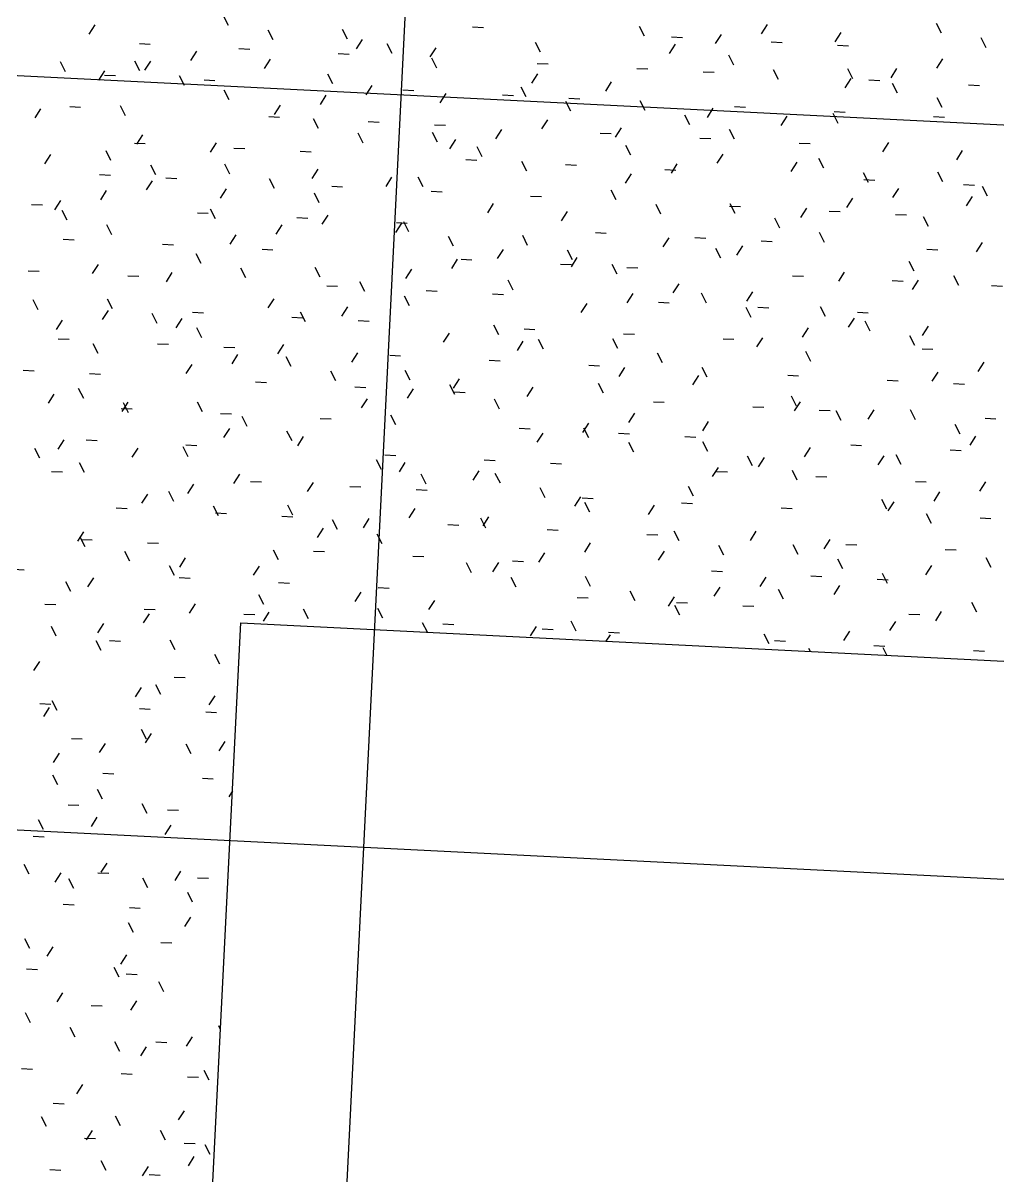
# Model space of a CAD drawing. Extents: x 549999 to 550212, y 1838161 to 1838467.
# Drawn here: x 550117.52 to 550120.205, y 1838351.249 to 1838354.423 of the extents above; entities that cross this region are included whole.
import ezdxf

# ---------------------------------------------------------------- set-up
doc = ezdxf.new("R2010")
doc.units = 0
for name, color, linetype in [('Level 15', 7, 'Continuous'), ('Level 18', 7, 'Continuous'), ('Level 36', 7, 'Continuous'), ('Level 8', 7, 'Continuous')]:
    doc.layers.add(name, color=color, linetype=linetype)

msp = doc.modelspace()

# ---------------------------------------------------------------- linework, layer by layer
at = {"layer": 'Level 15'}
for p, q in [((550117.7174, 1838354.4175), (550117.701, 1838354.3921)), ((550118.0857, 1838354.4159), (550118.0719, 1838354.4427)), ((550119.5689, 1838354.4189), (550119.5525, 1838354.3935)), ((550120.0489, 1838354.3946), (550120.0351, 1838354.4215)), ((550118.2088, 1838354.3762), (550118.195, 1838354.4031)), ((550118.4132, 1838354.3783), (550118.3994, 1838354.4051)), ((550118.7581, 1838354.4121), (550118.7882, 1838354.4106)), ((550119.231, 1838354.3864), (550119.2173, 1838354.4133)), ((550119.3061, 1838354.3847), (550119.3362, 1838354.3832)), ((550119.4425, 1838354.3917), (550119.4261, 1838354.3663)), ((550119.7721, 1838354.3964), (550119.7557, 1838354.3711)), ((550117.8403, 1838354.3664), (550117.8704, 1838354.3649)), ((550118.1143, 1838354.3527), (550118.1444, 1838354.3512)), ((550118.4535, 1838354.3774), (550118.4371, 1838354.352)), ((550118.5363, 1838354.3386), (550118.5225, 1838354.3655)), ((550118.6567, 1838354.3549), (550118.6403, 1838354.3296)), ((550118.9452, 1838354.3427), (550118.9314, 1838354.3695)), ((550119.316, 1838354.3645), (550119.2997, 1838354.3391)), ((550119.58, 1838354.371), (550119.6102, 1838354.3695)), ((550119.7627, 1838354.3619), (550119.7928, 1838354.3604)), ((550120.1719, 1838354.355), (550120.1582, 1838354.3818)), ((550117.9974, 1838354.3454), (550117.981, 1838354.3201)), ((550118.2006, 1838354.323), (550118.1843, 1838354.2976)), ((550118.3882, 1838354.339), (550118.4184, 1838354.3375)), ((550118.6594, 1838354.2989), (550118.6456, 1838354.3258)), ((550119.4772, 1838354.3071), (550119.4634, 1838354.334)), ((550120.0522, 1838354.3244), (550120.0358, 1838354.299)), ((550117.6371, 1838354.2887), (550117.6233, 1838354.3156)), ((550117.7446, 1838354.291), (550117.7282, 1838354.2657)), ((550117.8416, 1838354.2908), (550117.8278, 1838354.3176)), ((550117.871, 1838354.3182), (550117.8546, 1838354.2929)), ((550118.9362, 1838354.3116), (550118.9663, 1838354.3101)), ((550119.2102, 1838354.2979), (550119.2403, 1838354.2964)), ((550119.3928, 1838354.2888), (550119.423, 1838354.2873)), ((550119.6003, 1838354.2675), (550119.5865, 1838354.2943)), ((550119.8047, 1838354.2695), (550119.791, 1838354.2964)), ((550119.9257, 1838354.2972), (550119.9094, 1838354.2719)), ((550117.7444, 1838354.2797), (550117.7745, 1838354.2782)), ((550117.9646, 1838354.2511), (550117.9509, 1838354.2779)), ((550118.0184, 1838354.266), (550118.0485, 1838354.2645)), ((550118.3735, 1838354.2552), (550118.3598, 1838354.282)), ((550118.9368, 1838354.2829), (550118.9204, 1838354.2576)), ((550119.14, 1838354.2605), (550119.1236, 1838354.2351)), ((550119.7993, 1838354.27), (550119.7829, 1838354.2447)), ((550119.8495, 1838354.266), (550119.8796, 1838354.2645)), ((550119.9278, 1838354.2298), (550119.9141, 1838354.2567)), ((550118.0877, 1838354.2114), (550118.074, 1838354.2383)), ((550118.4807, 1838354.2509), (550118.4643, 1838354.2256)), ((550118.5663, 1838354.2386), (550118.5965, 1838354.2371)), ((550118.6839, 1838354.2285), (550118.6675, 1838354.2032)), ((550118.8403, 1838354.2249), (550118.8704, 1838354.2234)), ((550118.9055, 1838354.2196), (550118.8918, 1838354.2465)), ((550120.1234, 1838354.2523), (550120.1536, 1838354.2508)), ((550117.6485, 1838354.1929), (550117.6786, 1838354.1914)), ((550117.8019, 1838354.1677), (550117.7881, 1838354.1945)), ((550118.2278, 1838354.1966), (550118.2115, 1838354.1712)), ((550118.3543, 1838354.2238), (550118.3379, 1838354.1984)), ((550119.0286, 1838354.1799), (550119.0149, 1838354.2068)), ((550119.023, 1838354.2157), (550119.0531, 1838354.2142)), ((550119.2331, 1838354.182), (550119.2193, 1838354.2088)), ((550119.4796, 1838354.1929), (550119.5097, 1838354.1914)), ((550120.0509, 1838354.1902), (550120.0371, 1838354.217)), ((550117.5685, 1838354.187), (550117.5521, 1838354.1617)), ((550118.1965, 1838354.1655), (550118.2266, 1838354.164)), ((550119.3562, 1838354.1423), (550119.3424, 1838354.1692)), ((550119.42, 1838354.1884), (550119.4037, 1838354.1631)), ((550119.6233, 1838354.166), (550119.6069, 1838354.1407)), ((550119.7651, 1838354.1464), (550119.7513, 1838354.1733)), ((550119.7536, 1838354.1792), (550119.7837, 1838354.1777)), ((550120.0275, 1838354.1655), (550120.0577, 1838354.164)), ((550118.3339, 1838354.1321), (550118.3201, 1838354.159)), ((550118.4704, 1838354.1518), (550118.5006, 1838354.1503)), ((550118.6531, 1838354.1427), (550118.6832, 1838354.1412)), ((550118.8375, 1838354.1293), (550118.8212, 1838354.1039)), ((550118.964, 1838354.1565), (550118.9476, 1838354.1311)), ((550119.1672, 1838354.1341), (550119.1508, 1838354.1087)), ((550119.4792, 1838354.1027), (550119.4655, 1838354.1295)), ((550117.8486, 1838354.115), (550117.8322, 1838354.0896)), ((550118.457, 1838354.0924), (550118.4432, 1838354.1193)), ((550118.6614, 1838354.0945), (550118.6477, 1838354.1213)), ((550118.7111, 1838354.1021), (550118.6947, 1838354.0767)), ((550119.1097, 1838354.1198), (550119.1399, 1838354.1183)), ((550119.3837, 1838354.1061), (550119.4138, 1838354.1046)), ((550117.7622, 1838354.0446), (550117.7485, 1838354.0714)), ((550117.8266, 1838354.0924), (550117.8567, 1838354.0909)), ((550118.0518, 1838354.0926), (550118.0354, 1838354.0672)), ((550118.1006, 1838354.0787), (550118.1307, 1838354.0772)), ((550118.2832, 1838354.0696), (550118.3134, 1838354.0681)), ((550118.7845, 1838354.0548), (550118.7707, 1838354.0817)), ((550119.1934, 1838354.0589), (550119.1797, 1838354.0858)), ((550119.6577, 1838354.0925), (550119.6878, 1838354.0909)), ((550119.9033, 1838354.094), (550119.8869, 1838354.0686)), ((550120.1065, 1838354.0715), (550120.0902, 1838354.0462)), ((550117.5957, 1838354.0606), (550117.5793, 1838354.0353)), ((550118.0898, 1838354.007), (550118.076, 1838354.0338)), ((550118.7398, 1838354.0468), (550118.77, 1838354.0453)), ((550118.9076, 1838354.0152), (550118.8938, 1838354.042)), ((550119.3208, 1838354.0348), (550119.3044, 1838354.0095)), ((550119.4472, 1838354.062), (550119.4308, 1838354.0367)), ((550119.6505, 1838354.0396), (550119.6341, 1838354.0142)), ((550119.7254, 1838354.0233), (550119.7116, 1838354.0502)), ((550117.7307, 1838354.0057), (550117.7608, 1838354.0042)), ((550117.8853, 1838354.0049), (550117.8715, 1838354.0318)), ((550118.3318, 1838354.0205), (550118.3155, 1838353.9952)), ((550119.0138, 1838354.0331), (550119.044, 1838354.0316)), ((550119.1944, 1838354.0076), (550119.178, 1838353.9823)), ((550119.2878, 1838354.0194), (550119.3179, 1838354.0179)), ((550119.8485, 1838353.9837), (550119.8347, 1838354.0105)), ((550120.0529, 1838353.9857), (550120.0392, 1838354.0126)), ((550117.8757, 1838353.9886), (550117.8594, 1838353.9632)), ((550117.9134, 1838353.9965), (550117.9435, 1838353.995)), ((550118.2128, 1838353.9673), (550118.1991, 1838353.9942)), ((550118.37, 1838353.9737), (550118.4001, 1838353.9722)), ((550118.5351, 1838353.9981), (550118.5187, 1838353.9728)), ((550118.6218, 1838353.9714), (550118.608, 1838353.9983)), ((550119.8358, 1838353.992), (550119.8659, 1838353.9905)), ((550120.1097, 1838353.9783), (550120.1399, 1838353.9768)), ((550120.176, 1838353.946), (550120.1623, 1838353.9729)), ((550117.7493, 1838353.9614), (550117.7329, 1838353.936)), ((550118.079, 1838353.9661), (550118.0626, 1838353.9408)), ((550118.3359, 1838353.9276), (550118.3222, 1838353.9545)), ((550118.644, 1838353.96), (550118.6741, 1838353.9585)), ((550118.9179, 1838353.9463), (550118.9481, 1838353.9448)), ((550119.1538, 1838353.9358), (550119.14, 1838353.9627)), ((550119.8041, 1838353.9403), (550119.7877, 1838353.915)), ((550119.9305, 1838353.9675), (550119.9141, 1838353.9422)), ((550120.1337, 1838353.9451), (550120.1174, 1838353.9198)), ((550117.5435, 1838353.9235), (550117.5736, 1838353.922)), ((550117.6229, 1838353.9342), (550117.6065, 1838353.9088)), ((550117.6412, 1838353.8798), (550117.6274, 1838353.9067)), ((550118.0501, 1838353.8839), (550118.0363, 1838353.9107)), ((550118.8151, 1838353.9261), (550118.7987, 1838353.9007)), ((550119.2768, 1838353.8962), (550119.2631, 1838353.923)), ((550119.4659, 1838353.9189), (550119.496, 1838353.9174)), ((550119.4813, 1838353.8982), (550119.4675, 1838353.9251)), ((550119.6776, 1838353.9132), (550119.6613, 1838353.8878)), ((550118.0001, 1838353.9007), (550118.0302, 1838353.8991)), ((550118.2741, 1838353.887), (550118.3042, 1838353.8855)), ((550118.359, 1838353.8941), (550118.3426, 1838353.8688)), ((550118.5821, 1838353.8483), (550118.5683, 1838353.8752)), ((550119.0183, 1838353.9036), (550119.002, 1838353.8783)), ((550119.6044, 1838353.8585), (550119.5906, 1838353.8854)), ((550119.7399, 1838353.9052), (550119.77, 1838353.9037)), ((550119.9225, 1838353.8961), (550119.9527, 1838353.8946)), ((550120.0133, 1838353.8626), (550119.9995, 1838353.8895)), ((550117.7643, 1838353.8401), (550117.7505, 1838353.867)), ((550118.2326, 1838353.8669), (550118.2162, 1838353.8416)), ((550118.5623, 1838353.8717), (550118.5459, 1838353.8463)), ((550118.5481, 1838353.8733), (550118.5782, 1838353.8718)), ((550119.096, 1838353.8459), (550119.1262, 1838353.8444)), ((550119.7275, 1838353.8189), (550119.7137, 1838353.8457)), ((550117.6302, 1838353.8276), (550117.6604, 1838353.8261)), ((550117.9042, 1838353.8139), (550117.9344, 1838353.8124)), ((550118.1062, 1838353.8397), (550118.0898, 1838353.8144)), ((550118.7052, 1838353.8087), (550118.6914, 1838353.8355)), ((550118.9096, 1838353.8107), (550118.8959, 1838353.8376)), ((550119.2984, 1838353.8316), (550119.282, 1838353.8062)), ((550119.37, 1838353.8322), (550119.4001, 1838353.8307)), ((550119.5527, 1838353.823), (550119.5828, 1838353.8215)), ((550120.1609, 1838353.8187), (550120.1445, 1838353.7933)), ((550118.0104, 1838353.7608), (550117.9967, 1838353.7877)), ((550118.1782, 1838353.8002), (550118.2083, 1838353.7987)), ((550118.8423, 1838353.7996), (550118.8259, 1838353.7743)), ((550119.0327, 1838353.771), (550119.0189, 1838353.7979)), ((550119.4416, 1838353.7751), (550119.4279, 1838353.802)), ((550119.5016, 1838353.8092), (550119.4852, 1838353.7838)), ((550120.0093, 1838353.8002), (550120.0394, 1838353.7987)), ((550117.7269, 1838353.7581), (550117.7105, 1838353.7328)), ((550118.1335, 1838353.7211), (550118.1198, 1838353.748)), ((550118.338, 1838353.7232), (550118.3242, 1838353.75)), ((550118.7159, 1838353.7724), (550118.6995, 1838353.7471)), ((550118.7262, 1838353.7728), (550118.7563, 1838353.7713)), ((550119.0001, 1838353.7591), (550119.0303, 1838353.7576)), ((550119.0455, 1838353.7772), (550119.0291, 1838353.7519)), ((550119.1558, 1838353.7314), (550119.142, 1838353.7582)), ((550119.1828, 1838353.75), (550119.2129, 1838353.7485)), ((550119.9736, 1838353.7395), (550119.9599, 1838353.7664)), ((550117.5343, 1838353.7408), (550117.5645, 1838353.7393)), ((550117.8083, 1838353.7271), (550117.8385, 1838353.7256)), ((550117.9301, 1838353.7357), (550117.9138, 1838353.7104)), ((550118.5894, 1838353.7452), (550118.5731, 1838353.7199)), ((550119.6394, 1838353.7271), (550119.6695, 1838353.7256)), ((550119.7816, 1838353.7371), (550119.7653, 1838353.7118)), ((550120.0967, 1838353.6999), (550120.0829, 1838353.7267)), ((550118.3563, 1838353.6997), (550118.3864, 1838353.6982)), ((550118.4611, 1838353.6835), (550118.4473, 1838353.7104)), ((550118.6303, 1838353.686), (550118.6604, 1838353.6845)), ((550118.87, 1838353.6876), (550118.8562, 1838353.7145)), ((550119.3256, 1838353.7052), (550119.3092, 1838353.6798)), ((550119.9134, 1838353.7135), (550119.9435, 1838353.7119)), ((550119.9849, 1838353.7147), (550119.9685, 1838353.6893)), ((550120.1874, 1838353.6998), (550120.2175, 1838353.6982)), ((550117.5619, 1838353.6336), (550117.5481, 1838353.6605)), ((550117.7663, 1838353.6357), (550117.7525, 1838353.6625)), ((550118.2102, 1838353.6637), (550118.1938, 1838353.6383)), ((550118.5841, 1838353.6439), (550118.5704, 1838353.6707)), ((550118.8129, 1838353.6769), (550118.8431, 1838353.6754)), ((550119.1991, 1838353.678), (550119.1828, 1838353.6526)), ((550119.2695, 1838353.6541), (550119.2997, 1838353.6526)), ((550119.402, 1838353.652), (550119.3882, 1838353.6789)), ((550119.5288, 1838353.6827), (550119.5124, 1838353.6574)), ((550117.7541, 1838353.6317), (550117.7377, 1838353.6064)), ((550117.8894, 1838353.596), (550117.8756, 1838353.6229)), ((550117.9864, 1838353.6267), (550118.0166, 1838353.6252)), ((550118.2983, 1838353.6001), (550118.2845, 1838353.627)), ((550118.4134, 1838353.6412), (550118.397, 1838353.6159)), ((550119.0727, 1838353.6508), (550119.0563, 1838353.6254)), ((550119.525, 1838353.6124), (550119.5113, 1838353.6392)), ((550119.5435, 1838353.6404), (550119.5737, 1838353.6389)), ((550119.7295, 1838353.6144), (550119.7157, 1838353.6413)), ((550119.8175, 1838353.6267), (550119.8476, 1838353.6252)), ((550117.6277, 1838353.6045), (550117.6113, 1838353.5792)), ((550117.9573, 1838353.6093), (550117.9409, 1838353.5839)), ((550118.2604, 1838353.613), (550118.2905, 1838353.6115)), ((550118.443, 1838353.6039), (550118.4732, 1838353.6023)), ((550118.8303, 1838353.5645), (550118.8165, 1838353.5914)), ((550119.8088, 1838353.6107), (550119.7925, 1838353.5853)), ((550119.8526, 1838353.5748), (550119.8388, 1838353.6016)), ((550118.0125, 1838353.5564), (550117.9987, 1838353.5832)), ((550118.6934, 1838353.5692), (550118.6771, 1838353.5439)), ((550118.8997, 1838353.581), (550118.9298, 1838353.5795)), ((550119.1737, 1838353.5673), (550119.2038, 1838353.5658)), ((550119.6824, 1838353.5835), (550119.666, 1838353.5582)), ((550119.9757, 1838353.5351), (550119.9619, 1838353.5619)), ((550120.0121, 1838353.5883), (550119.9957, 1838353.5629)), ((550117.6165, 1838353.5536), (550117.6467, 1838353.5521)), ((550117.7266, 1838353.5126), (550117.7129, 1838353.5395)), ((550117.8905, 1838353.5399), (550117.9207, 1838353.5384)), ((550118.0732, 1838353.5308), (550118.1033, 1838353.5293)), ((550118.2374, 1838353.5373), (550118.221, 1838353.5119)), ((550118.8967, 1838353.5468), (550118.8803, 1838353.5214)), ((550118.9534, 1838353.5249), (550118.9396, 1838353.5517)), ((550119.1578, 1838353.5269), (550119.1441, 1838353.5538)), ((550119.4476, 1838353.5536), (550119.4778, 1838353.5521)), ((550119.556, 1838353.5563), (550119.5396, 1838353.531)), ((550119.9956, 1838353.5262), (550120.0257, 1838353.5247)), ((550118.1109, 1838353.5101), (550118.0946, 1838353.4847)), ((550118.2586, 1838353.477), (550118.2449, 1838353.5039)), ((550118.4406, 1838353.5148), (550118.4242, 1838353.4895)), ((550118.5298, 1838353.508), (550118.5599, 1838353.5065)), ((550118.8038, 1838353.4943), (550118.8339, 1838353.4928)), ((550119.2809, 1838353.4872), (550119.2672, 1838353.5141)), ((550119.6898, 1838353.4913), (550119.6761, 1838353.5182)), ((550117.5207, 1838353.4669), (550117.5508, 1838353.4653)), ((550117.9845, 1838353.4829), (550117.9681, 1838353.4575)), ((550118.3817, 1838353.4374), (550118.368, 1838353.4642)), ((550118.5862, 1838353.4394), (550118.5724, 1838353.4663)), ((550119.0778, 1838353.4806), (550119.1079, 1838353.4791)), ((550119.1767, 1838353.4747), (550119.1603, 1838353.4494)), ((550119.404, 1838353.4476), (550119.3902, 1838353.4744)), ((550120.1657, 1838353.489), (550120.1493, 1838353.4637)), ((550117.7033, 1838353.4577), (550117.7334, 1838353.4562)), ((550118.1599, 1838353.4349), (550118.1901, 1838353.4334)), ((550118.7206, 1838353.4428), (550118.7043, 1838353.4174)), ((550119.1182, 1838353.4038), (550119.1044, 1838353.4307)), ((550119.3799, 1838353.4523), (550119.3636, 1838353.427)), ((550119.6257, 1838353.4532), (550119.6559, 1838353.4517)), ((550119.8997, 1838353.4395), (550119.9298, 1838353.438)), ((550120.0393, 1838353.4618), (550120.0229, 1838353.4365)), ((550117.6052, 1838353.4013), (550117.5889, 1838353.376)), ((550117.687, 1838353.3895), (550117.6732, 1838353.4164)), ((550118.4339, 1838353.4212), (550118.464, 1838353.4197)), ((550118.5942, 1838353.4156), (550118.5778, 1838353.3902)), ((550118.7093, 1838353.3997), (550118.6955, 1838353.4266)), ((550118.7079, 1838353.4075), (550118.738, 1838353.406)), ((550118.9239, 1838353.4204), (550118.9075, 1838353.395)), ((550120.0823, 1838353.4303), (550120.1125, 1838353.4288)), ((550117.8085, 1838353.3789), (550117.7921, 1838353.3535)), ((550117.8101, 1838353.3499), (550117.7963, 1838353.3767)), ((550118.0145, 1838353.3519), (550118.0008, 1838353.3788)), ((550118.4678, 1838353.3884), (550118.4514, 1838353.3631)), ((550118.8323, 1838353.3601), (550118.8186, 1838353.3869)), ((550119.2558, 1838353.3801), (550119.286, 1838353.3786)), ((550119.6502, 1838353.3683), (550119.6364, 1838353.3951)), ((550119.66, 1838353.3803), (550119.6436, 1838353.3549)), ((550117.7901, 1838353.3618), (550117.8202, 1838353.3603)), ((550118.064, 1838353.3481), (550118.0942, 1838353.3466)), ((550118.1376, 1838353.3122), (550118.1238, 1838353.3391)), ((550118.5465, 1838353.3163), (550118.5328, 1838353.3432)), ((550119.2039, 1838353.3483), (550119.1875, 1838353.323)), ((550119.5298, 1838353.3664), (550119.56, 1838353.3649)), ((550119.7125, 1838353.3573), (550119.7426, 1838353.3558)), ((550119.7733, 1838353.3286), (550119.7595, 1838353.3554)), ((550119.8632, 1838353.3578), (550119.8468, 1838353.3325)), ((550119.9777, 1838353.3306), (550119.9639, 1838353.3575)), ((550118.0885, 1838353.3068), (550118.0721, 1838353.2815)), ((550118.338, 1838353.3344), (550118.3682, 1838353.3329)), ((550118.886, 1838353.307), (550118.9161, 1838353.3055)), ((550119.0775, 1838353.3211), (550119.0611, 1838353.2958)), ((550119.0785, 1838353.2807), (550119.0647, 1838353.3076)), ((550119.4071, 1838353.3259), (550119.3908, 1838353.3005)), ((550120.1008, 1838353.291), (550120.087, 1838353.3178)), ((550120.1691, 1838353.3345), (550120.1992, 1838353.3329)), ((550117.6324, 1838353.2749), (550117.6161, 1838353.2495)), ((550117.6942, 1838353.2751), (550117.7243, 1838353.2736)), ((550118.2607, 1838353.2726), (550118.2469, 1838353.2994)), ((550118.2917, 1838353.2844), (550118.2754, 1838353.2591)), ((550118.9511, 1838353.2939), (550118.9347, 1838353.2686)), ((550119.16, 1838353.2933), (550119.1901, 1838353.2918)), ((550119.3426, 1838353.2842), (550119.3727, 1838353.2827)), ((550120.1433, 1838353.2858), (550120.1269, 1838353.2605)), ((550117.5659, 1838353.2247), (550117.5522, 1838353.2516)), ((550117.8357, 1838353.2524), (550117.8193, 1838353.2271)), ((550117.9749, 1838353.2288), (550117.9611, 1838353.2557)), ((550117.9682, 1838353.2614), (550117.9983, 1838353.2599)), ((550119.2016, 1838353.2411), (550119.1878, 1838353.2679)), ((550119.406, 1838353.2431), (550119.3923, 1838353.27)), ((550119.6872, 1838353.2538), (550119.6708, 1838353.2285)), ((550119.7992, 1838353.2614), (550119.8294, 1838353.2599)), ((550120.0732, 1838353.2477), (550120.1034, 1838353.2462)), ((550117.689, 1838353.1851), (550117.6753, 1838353.2119)), ((550118.5069, 1838353.1932), (550118.4931, 1838353.2201)), ((550118.5161, 1838353.234), (550118.5462, 1838353.2325)), ((550118.5718, 1838353.2124), (550118.5554, 1838353.187)), ((550118.7901, 1838353.2203), (550118.8202, 1838353.2188)), ((550118.9727, 1838353.2112), (550119.0029, 1838353.2096)), ((550119.5291, 1838353.2035), (550119.5154, 1838353.2303)), ((550119.5608, 1838353.2267), (550119.5444, 1838353.2013)), ((550119.8904, 1838353.2314), (550119.874, 1838353.2061)), ((550119.938, 1838353.2076), (550119.9243, 1838353.2344)), ((550117.5983, 1838353.1883), (550117.6284, 1838353.1868)), ((550118.1157, 1838353.1804), (550118.0993, 1838353.1551)), ((550118.6299, 1838353.1536), (550118.6162, 1838353.1804)), ((550118.775, 1838353.1899), (550118.7586, 1838353.1646)), ((550118.8344, 1838353.1556), (550118.8206, 1838353.1825)), ((550119.4343, 1838353.1995), (550119.418, 1838353.1741)), ((550119.4294, 1838353.1883), (550119.4595, 1838353.1868)), ((550119.6522, 1838353.1638), (550119.6385, 1838353.1907)), ((550117.9893, 1838353.1532), (550117.9729, 1838353.1279)), ((550118.1462, 1838353.1609), (550118.1764, 1838353.1594)), ((550118.3189, 1838353.158), (550118.3026, 1838353.1326)), ((550118.4202, 1838353.1472), (550118.4504, 1838353.1457)), ((550119.3664, 1838353.12), (550119.3526, 1838353.1469)), ((550119.7033, 1838353.1746), (550119.7335, 1838353.1731)), ((550119.9773, 1838353.1609), (550120.0075, 1838353.1594)), ((550120.1704, 1838353.1594), (550120.1541, 1838353.134)), ((550117.8628, 1838353.126), (550117.8465, 1838353.1007)), ((550117.9352, 1838353.1057), (550117.9214, 1838353.1326)), ((550118.6029, 1838353.1381), (550118.633, 1838353.1366)), ((550118.9575, 1838353.116), (550118.9437, 1838353.1428)), ((550119.0551, 1838353.1179), (550119.0387, 1838353.0925)), ((550119.0595, 1838353.1153), (550119.0896, 1838353.1138)), ((550120.044, 1838353.1322), (550120.0277, 1838353.1068)), ((550117.7764, 1838353.0879), (550117.8065, 1838353.0863)), ((550118.0583, 1838353.0661), (550118.0445, 1838353.0929)), ((550118.2627, 1838353.0681), (550118.249, 1838353.095)), ((550118.599, 1838353.0859), (550118.5826, 1838353.0606)), ((550119.0806, 1838353.0763), (550119.0668, 1838353.1031)), ((550119.2583, 1838353.0955), (550119.2419, 1838353.0701)), ((550119.3335, 1838353.1016), (550119.3636, 1838353.1001)), ((550119.6075, 1838353.0879), (550119.6376, 1838353.0864)), ((550119.8984, 1838353.0845), (550119.8846, 1838353.1113)), ((550119.9176, 1838353.105), (550119.9012, 1838353.0796)), ((550118.0503, 1838353.0742), (550118.0805, 1838353.0727)), ((550118.233, 1838353.065), (550118.2631, 1838353.0635)), ((550118.3858, 1838353.0285), (550118.3721, 1838353.0553)), ((550118.4725, 1838353.0587), (550118.4562, 1838353.0334)), ((550118.7947, 1838353.0325), (550118.781, 1838353.0594)), ((550118.8022, 1838353.0635), (550118.7858, 1838353.0382)), ((550120.0215, 1838353.0448), (550120.0077, 1838353.0717)), ((550120.1554, 1838353.0605), (550120.1855, 1838353.059)), ((550117.6868, 1838353.022), (550117.6704, 1838352.9967)), ((550118.3461, 1838353.0316), (550118.3297, 1838353.0062)), ((550118.6896, 1838353.0422), (550118.7198, 1838353.0407)), ((550118.9636, 1838353.0285), (550118.9937, 1838353.027)), ((550119.3267, 1838352.997), (550119.313, 1838353.0238)), ((550119.5383, 1838353.0234), (550119.522, 1838352.9981)), ((550117.6911, 1838352.9806), (550117.6773, 1838353.0075)), ((550117.6805, 1838353.0011), (550117.7106, 1838352.9996)), ((550117.8631, 1838352.992), (550117.8933, 1838352.9905)), ((550118.5089, 1838352.9888), (550118.4951, 1838353.0156)), ((550119.0822, 1838352.9915), (550119.0659, 1838352.9661)), ((550119.2376, 1838353.0148), (550119.2677, 1838353.0133)), ((550119.6543, 1838352.9593), (550119.6405, 1838352.9862)), ((550119.7416, 1838353.001), (550119.7252, 1838352.9756)), ((550119.7855, 1838352.9874), (550119.8157, 1838352.9859)), ((550117.8142, 1838352.9409), (550117.8004, 1838352.9678)), ((550118.2231, 1838352.945), (550118.2093, 1838352.9719)), ((550118.3198, 1838352.9691), (550118.3499, 1838352.9676)), ((550118.5937, 1838352.9554), (550118.6239, 1838352.9539)), ((550118.9558, 1838352.9643), (550118.9394, 1838352.9389)), ((550119.2855, 1838352.969), (550119.2691, 1838352.9437)), ((550119.4498, 1838352.9573), (550119.436, 1838352.9842)), ((550120.0595, 1838352.9737), (550120.0897, 1838352.9722)), ((550117.9372, 1838352.9013), (550117.9235, 1838352.9281)), ((550117.9668, 1838352.95), (550117.9505, 1838352.9246)), ((550118.1701, 1838352.9276), (550118.1537, 1838352.9022)), ((550118.7551, 1838352.9095), (550118.7413, 1838352.9363)), ((550118.8294, 1838352.9371), (550118.813, 1838352.9117)), ((550118.8677, 1838352.9417), (550118.8979, 1838352.9402)), ((550119.7773, 1838352.9197), (550119.7636, 1838352.9465)), ((550120.0216, 1838352.929), (550120.0052, 1838352.9036)), ((550120.1863, 1838352.9238), (550120.1725, 1838352.9506)), ((550117.4933, 1838352.9189), (550117.5234, 1838352.9174)), ((550117.714, 1838352.8956), (550117.6976, 1838352.8703)), ((550117.9499, 1838352.8961), (550117.98, 1838352.8946)), ((550118.8781, 1838352.8698), (550118.8644, 1838352.8966)), ((550119.0826, 1838352.8718), (550119.0688, 1838352.8987)), ((550119.4157, 1838352.9143), (550119.4458, 1838352.9128)), ((550119.5655, 1838352.897), (550119.5491, 1838352.8716)), ((550119.6896, 1838352.9006), (550119.7198, 1838352.8991)), ((550119.8723, 1838352.8915), (550119.9024, 1838352.89)), ((550119.9004, 1838352.88), (550119.8867, 1838352.9069)), ((550117.6514, 1838352.8575), (550117.6376, 1838352.8844)), ((550118.2239, 1838352.8824), (550118.254, 1838352.8809)), ((550118.4978, 1838352.8687), (550118.528, 1838352.8672)), ((550119.4391, 1838352.8698), (550119.4227, 1838352.8445)), ((550119.6146, 1838352.8363), (550119.6008, 1838352.8631)), ((550119.7687, 1838352.8746), (550119.7524, 1838352.8492)), ((550118.1834, 1838352.822), (550118.1696, 1838352.8488)), ((550118.4501, 1838352.8555), (550118.4337, 1838352.8302)), ((550118.6534, 1838352.8331), (550118.637, 1838352.8077)), ((550119.0458, 1838352.8413), (550119.0759, 1838352.8398)), ((550119.2057, 1838352.8322), (550119.1919, 1838352.859)), ((550119.3127, 1838352.8426), (550119.2963, 1838352.8173)), ((550119.3198, 1838352.8276), (550119.3499, 1838352.8261)), ((550120.1466, 1838352.8007), (550120.1328, 1838352.8275)), ((550117.58, 1838352.823), (550117.6102, 1838352.8215)), ((550117.8676, 1838352.7964), (550117.8512, 1838352.771)), ((550117.854, 1838352.8093), (550117.8841, 1838352.8078)), ((550117.994, 1838352.8236), (550117.9777, 1838352.7982)), ((550118.128, 1838352.7956), (550118.1581, 1838352.7941)), ((550118.1973, 1838352.8011), (550118.1809, 1838352.7758)), ((550118.3065, 1838352.7823), (550118.2927, 1838352.8091)), ((550118.5109, 1838352.7843), (550118.4972, 1838352.8112)), ((550119.3288, 1838352.7925), (550119.315, 1838352.8194)), ((550119.5024, 1838352.8185), (550119.5326, 1838352.8169)), ((550119.9591, 1838352.7956), (550119.9892, 1838352.7941)), ((550120.0488, 1838352.8025), (550120.0324, 1838352.7772)), ((550117.7412, 1838352.7692), (550117.7248, 1838352.7438)), ((550118.6336, 1838352.7456), (550118.6203, 1838352.7715)), ((550118.6759, 1838352.7682), (550118.7061, 1838352.7667)), ((550119.0429, 1838352.7488), (550119.0292, 1838352.7756)), ((550119.9224, 1838352.7753), (550119.906, 1838352.75)), ((550117.6117, 1838352.7344), (550117.598, 1838352.7613)), ((550118.9334, 1838352.761), (550118.917, 1838352.7357)), ((550118.9499, 1838352.7545), (550118.98, 1838352.753)), ((550119.1366, 1838352.7386), (550119.1253, 1838352.721)), ((550119.1326, 1838352.7454), (550119.1627, 1838352.7439)), ((550119.5749, 1838352.7132), (550119.5612, 1838352.74)), ((550119.7959, 1838352.7481), (550119.7796, 1838352.7228)), ((550117.7348, 1838352.6948), (550117.7211, 1838352.7216)), ((550117.7581, 1838352.7226), (550117.7882, 1838352.721)), ((550117.9393, 1838352.6968), (550117.9255, 1838352.7237)), ((550119.5892, 1838352.7226), (550119.6193, 1838352.7211)), ((550119.6881, 1838352.6929), (550119.6842, 1838352.7004)), ((550119.8632, 1838352.7089), (550119.8933, 1838352.7074)), ((550119.899, 1838352.6823), (550119.8887, 1838352.7024)), ((550118.0624, 1838352.6572), (550118.0486, 1838352.684)), ((550120.1371, 1838352.6952), (550120.1673, 1838352.6937)), ((550117.5651, 1838352.6652), (550117.5488, 1838352.6398)), ((550117.9362, 1838352.6221), (550117.9663, 1838352.6206)), ((550117.8452, 1838352.5931), (550117.8288, 1838352.5678)), ((550117.8996, 1838352.5737), (550117.8859, 1838352.6006)), ((550117.5663, 1838352.549), (550117.5965, 1838352.5475)), ((550117.6138, 1838352.53), (550117.6, 1838352.5568)), ((550118.0484, 1838352.5707), (550118.032, 1838352.5454)), ((550117.5923, 1838352.5387), (550117.576, 1838352.5134)), ((550117.8403, 1838352.5353), (550117.8704, 1838352.5338)), ((550118.023, 1838352.5262), (550118.0531, 1838352.5247)), ((550117.6531, 1838352.4531), (550117.6832, 1838352.4516)), ((550117.86, 1838352.4507), (550117.8462, 1838352.4775)), ((550117.8724, 1838352.4667), (550117.856, 1838352.4414)), ((550117.746, 1838352.4395), (550117.7296, 1838352.4142)), ((550117.983, 1838352.411), (550117.9693, 1838352.4378)), ((550118.0756, 1838352.4443), (550118.0592, 1838352.4189)), ((550117.6195, 1838352.4123), (550117.6032, 1838352.387)), ((550117.6158, 1838352.3255), (550117.6021, 1838352.3524)), ((550117.7398, 1838352.3572), (550117.77, 1838352.3557)), ((550118.0138, 1838352.3435), (550118.044, 1838352.342)), ((550117.7389, 1838352.2859), (550117.7252, 1838352.3127)), ((550118.0968, 1838352.3086), (550118.0864, 1838352.2925)), ((550117.644, 1838352.2705), (550117.6741, 1838352.269)), ((550117.862, 1838352.2462), (550117.8482, 1838352.2731)), ((550117.9179, 1838352.2568), (550117.9481, 1838352.2553)), ((550117.5762, 1838352.2024), (550117.5624, 1838352.2293)), ((550117.7235, 1838352.2363), (550117.7072, 1838352.2109)), ((550117.9268, 1838352.2139), (550117.9104, 1838352.1885)), ((550117.5481, 1838352.1837), (550117.5782, 1838352.1822)), ((550117.5365, 1838352.0794), (550117.5227, 1838352.1062)), ((550117.7507, 1838352.1099), (550117.7343, 1838352.0845)), ((550117.6243, 1838352.0827), (550117.6079, 1838352.0573)), ((550117.6596, 1838352.0397), (550117.6458, 1838352.0666)), ((550117.7261, 1838352.0833), (550117.7563, 1838352.0818)), ((550117.864, 1838352.0417), (550117.8503, 1838352.0686)), ((550117.954, 1838352.0874), (550117.9376, 1838352.0621)), ((550118.0001, 1838352.0696), (550118.0303, 1838352.0681)), ((550117.9871, 1838352.0021), (550117.9734, 1838352.0289)), ((550117.6303, 1838351.9965), (550117.6604, 1838351.995)), ((550117.8129, 1838351.9874), (550117.843, 1838351.9859)), ((550117.8244, 1838351.9187), (550117.8106, 1838351.9455)), ((550117.9811, 1838351.961), (550117.9648, 1838351.9357)), ((550117.5386, 1838351.8749), (550117.5248, 1838351.9018)), ((550117.6019, 1838351.8794), (550117.5855, 1838351.8541)), ((550117.8997, 1838351.8915), (550117.9298, 1838351.89)), ((550117.8051, 1838351.857), (550117.7887, 1838351.8317)), ((550117.5298, 1838351.8184), (550117.5599, 1838351.8169)), ((550117.7847, 1838351.7956), (550117.771, 1838351.8224)), ((550117.8038, 1838351.8047), (550117.8339, 1838351.8032)), ((550117.9078, 1838351.7559), (550117.894, 1838351.7828)), ((550117.6291, 1838351.753), (550117.6127, 1838351.7277)), ((550118.0694, 1838351.7607), (550118.0688, 1838351.7596)), ((550117.7079, 1838351.718), (550117.738, 1838351.7165)), ((550117.8323, 1838351.7306), (550117.8159, 1838351.7052)), ((550117.5406, 1838351.6705), (550117.5268, 1838351.6973)), ((550117.6637, 1838351.6308), (550117.6499, 1838351.6576)), ((550118.064, 1838351.6517), (550118.0588, 1838351.6617)), ((550117.9859, 1838351.6314), (550117.9695, 1838351.606)), ((550117.7868, 1838351.5911), (550117.773, 1838351.618)), ((550117.8595, 1838351.6042), (550117.8431, 1838351.5788)), ((550117.886, 1838351.6175), (550117.9161, 1838351.616)), ((550117.5161, 1838351.5444), (550117.5462, 1838351.5429)), ((550117.7901, 1838351.5307), (550117.8202, 1838351.5292)), ((550118.0329, 1838351.5118), (550118.0192, 1838351.5387)), ((550117.6834, 1838351.5002), (550117.6671, 1838351.4748)), ((550117.9727, 1838351.5216), (550118.0029, 1838351.5201)), ((550117.6029, 1838351.4486), (550117.633, 1838351.447)), ((550117.5843, 1838351.3846), (550117.5706, 1838351.4115)), ((550117.7888, 1838351.3867), (550117.775, 1838351.4135)), ((550117.9635, 1838351.4281), (550117.9471, 1838351.4028)), ((550117.7106, 1838351.3737), (550117.6943, 1838351.3484)), ((550117.9119, 1838351.347), (550117.8981, 1838351.3739)), ((550117.6896, 1838351.3527), (550117.7198, 1838351.3512)), ((550117.9636, 1838351.339), (550117.9937, 1838351.3375)), ((550118.035, 1838351.3073), (550118.0212, 1838351.3342)), ((550117.7491, 1838351.2636), (550117.7354, 1838351.2904)), ((550117.8642, 1838351.2745), (550117.8479, 1838351.2492)), ((550117.9907, 1838351.3017), (550117.9743, 1838351.2763)), ((550117.5937, 1838351.2659), (550117.6239, 1838351.2644)), ((550117.8677, 1838351.2522), (550117.8978, 1838351.2507))]:
    msp.add_line(p, q, dxfattribs=at)
at = {"layer": 'Level 18'}
msp.add_line((550111.4982, 1838352.5016), (550125.5713, 1838351.798), dxfattribs=at)
at = {"layer": 'Level 36'}
for p, q in [((550117.9648, 1838342.2843), (550119.0267, 1838363.5256)), ((550111.8211, 1838354.5625), (550140.8625, 1838353.1106))]:
    msp.add_line(p, q, dxfattribs=at)
at = {"layer": 'Level 8'}
for p, q in [((550117.8204, 1838346.7787), (550118.12, 1838352.7713)), ((550118.12, 1838352.7713), (550120.517, 1838352.6514))]:
    msp.add_line(p, q, dxfattribs=at)

doc.saveas('drawing.dxf')
